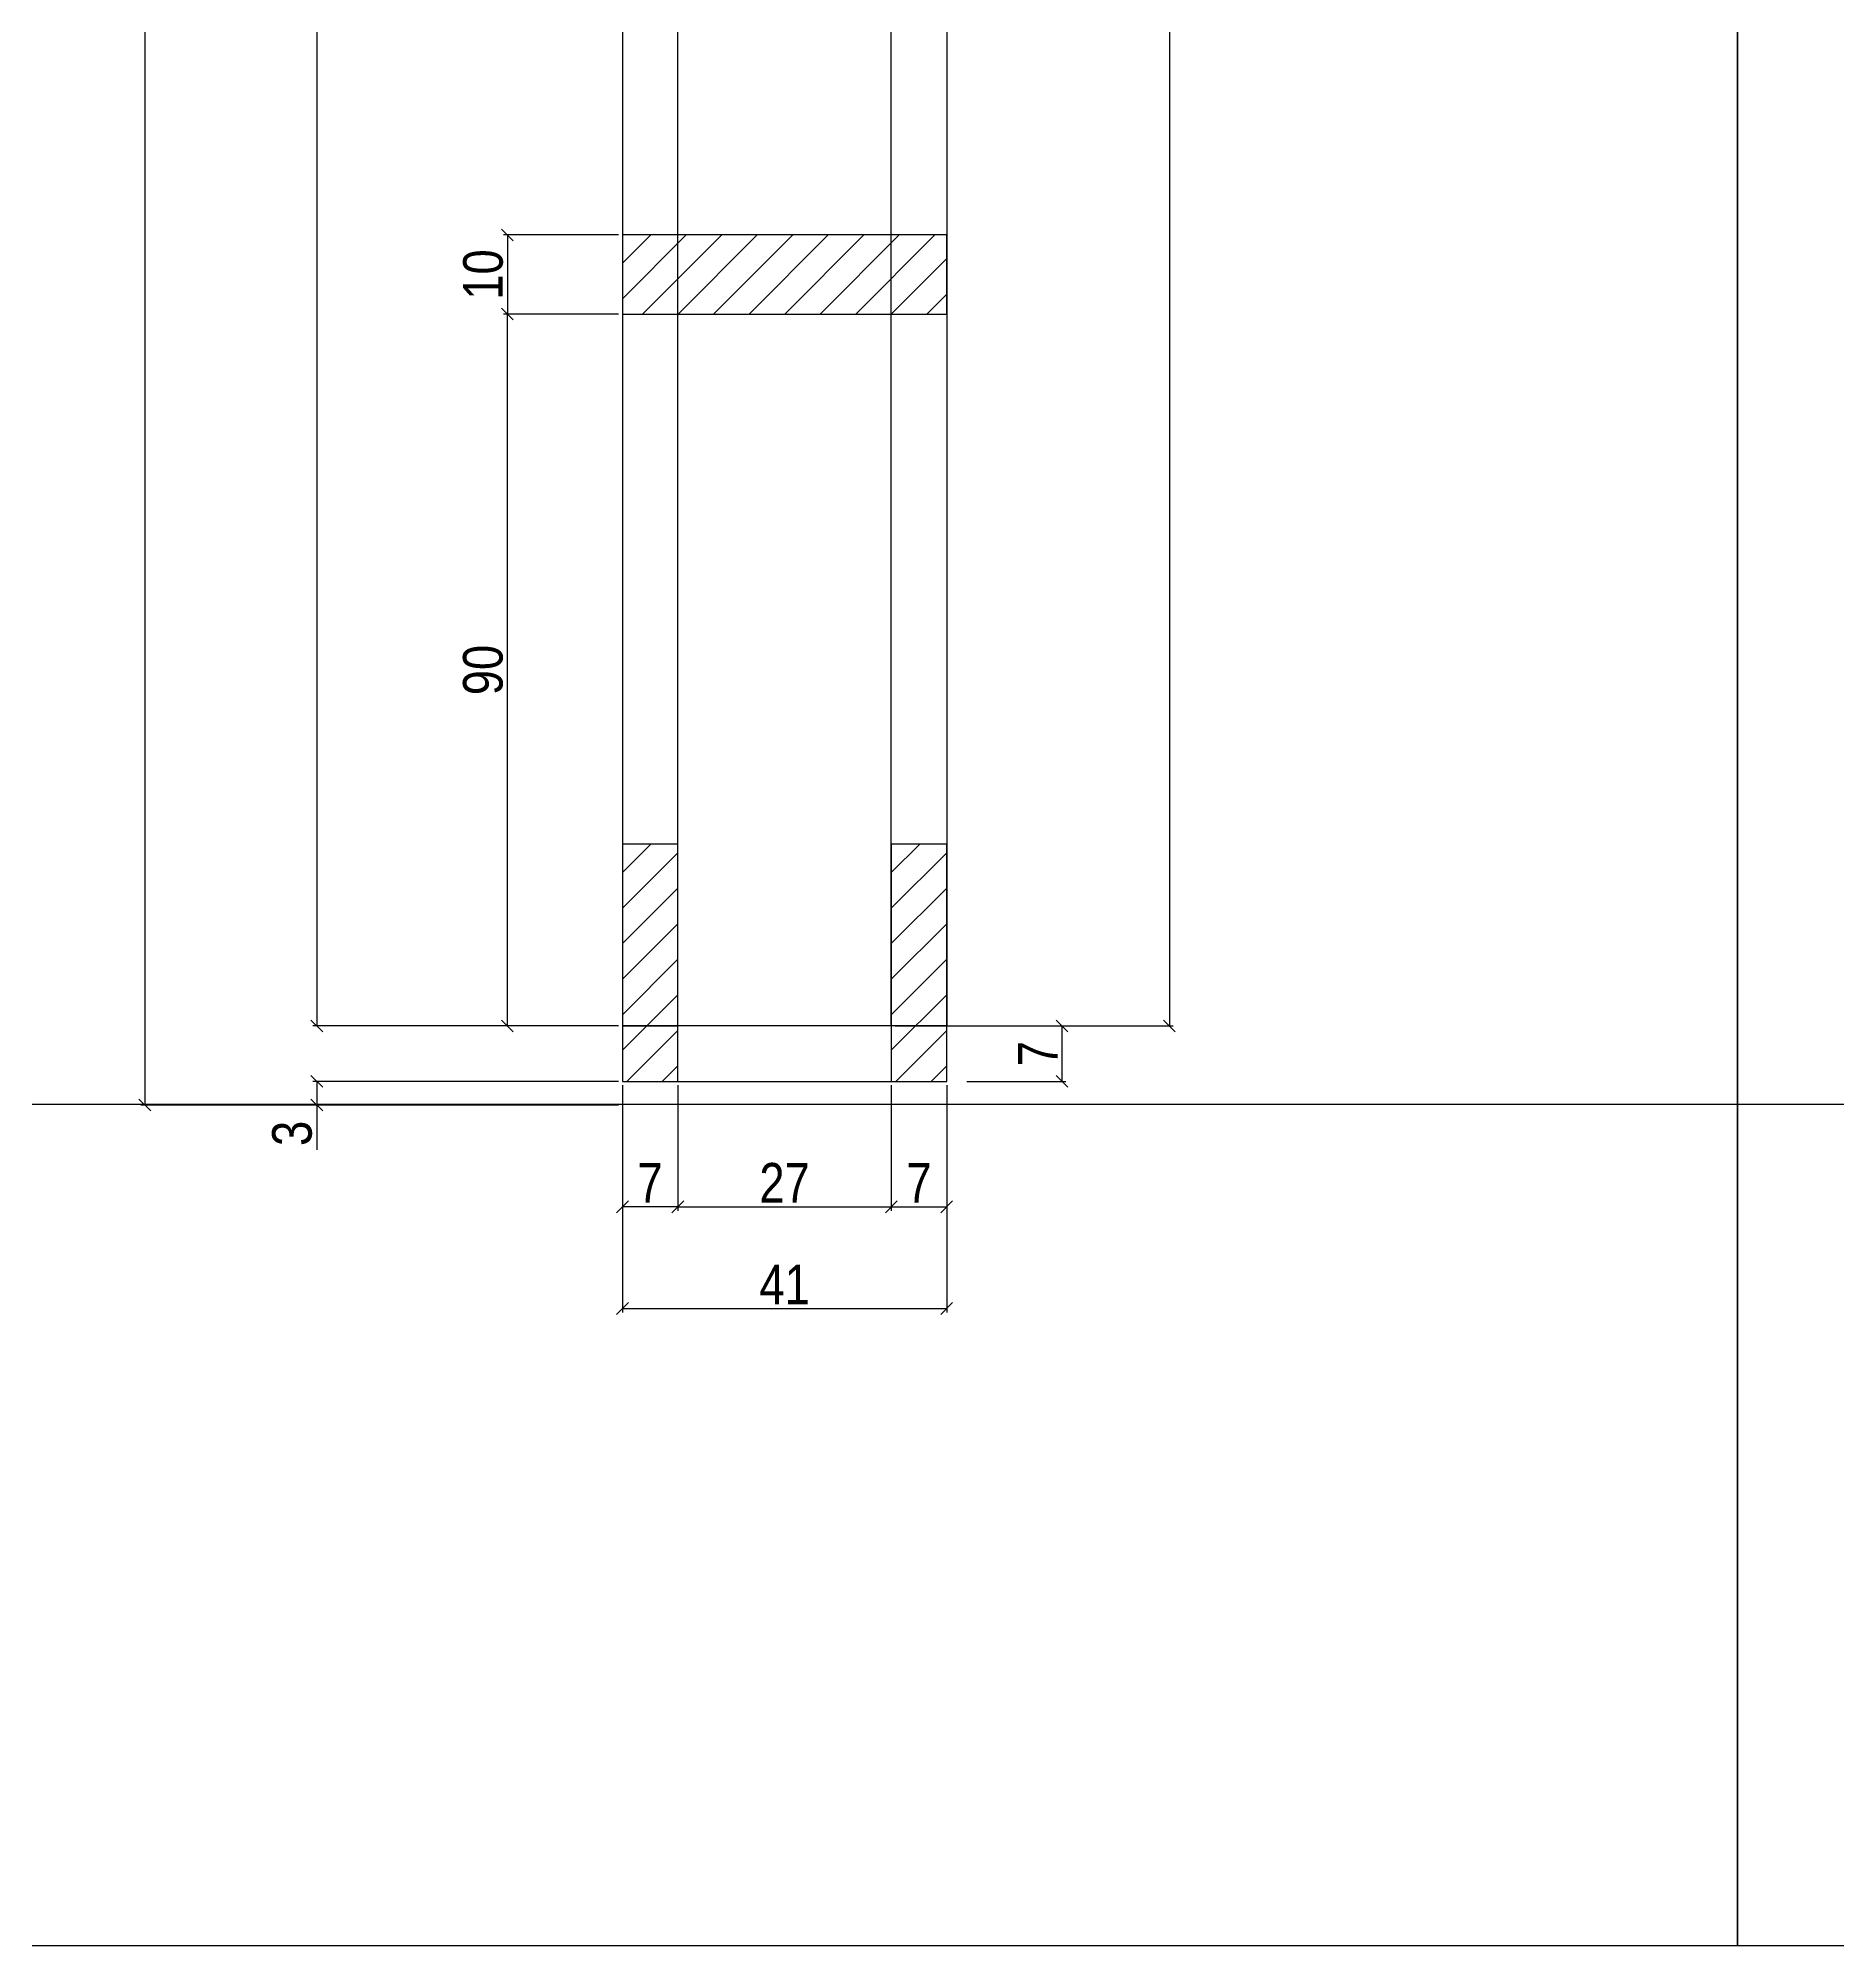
# Model space of a CAD drawing. Extents: x 17311 to 161354, y 153625 to 211469.
# Drawn here: x 19817.6 to 20272.7, y 206335.3 to 206817.7 of the extents above; entities that cross this region are included whole.
import ezdxf

# ---------------------------------------------------------------- set-up
doc = ezdxf.new("R2010")
doc.units = 0
doc.layers.get('0').update_dxf_attribs({"linetype": 'CONTINUOUS'})
doc.layers.get('DEFPOINTS').update_dxf_attribs({"linetype": 'CONTINUOUS'})
for name, color, linetype in [('8', 111, 'CONTINUOUS'), ('COTA', 241, 'CONTINUOUS'), ('detalhes', 4, 'CONTINUOUS'), ('TIRAS REESCORAMENTO', 252, 'CONTINUOUS'), ('VIGAS', 3, 'CONTINUOUS')]:
    doc.layers.add(name, color=color, linetype=linetype)
doc.styles.add('COTA TECNICA 2X', font='techl___.ttf', dxfattribs={"height": 10})
doc.dimstyles.new('SECAO', dxfattribs={"dimscale": 0.333333, "dimtxt": 5, "dimasz": 9, "dimexe": 3, "dimexo": 3, "dimgap": 3, "dimtad": 1, "dimdec": 1, "dimlfac": 0.5, "dimzin": 12, "dimdsep": 46, "dimtxsty": 'COTA TECNICA 2X', "dimblk1": 'OBLIQUE', "dimblk2": 'OBLIQUE', "dimsah": 1, "dimcen": 0.9, "dimclrd": 4, "dimclre": 4, "dimclrt": 240, "dimadec": 1, "dimazin": 3, "dimtfac": 1, "dimtdec": 1, "dimtmove": 0, "dimatfit": 3, "dimfxl": 1, "dimtolj": 1, "dimtzin": 12, "dimarcsym": 0})

# ---------------------------------------------------------------- blocks, each defined once
blk = doc.blocks.new('_Oblique')
at = {"color": 0, "linetype": 'ByBlock', "lineweight": -2}
blk.add_line((-0.5, -0.5), (0.5, 0.5), dxfattribs=at)
blk = doc.blocks.new('*D3017')
at = {"layer": 'DEFPOINTS', "color": 0, "transparency": 16777216}
for p in [(19965.36, 207130.02), (19888.07, 206567.92), (19965.36, 206567.92)]:
    blk.add_point(p, dxfattribs=at)
at = {"layer": 'detalhes', "color": 4, "lineweight": -2, "transparency": 16777216}
for p, q in [((19964.36, 207130.02), (19887.07, 207130.02)), ((19888.07, 207130.02), (19888.07, 206567.92)), ((19964.36, 206567.92), (19887.07, 206567.92))]:
    blk.add_line(p, q, dxfattribs=at)
at = {"layer": 'detalhes', "color": 4, "lineweight": -2, "transparency": 16777216, "xscale": 3, "yscale": 3, "zscale": 3}
for p, rotation in [((19888.07, 207130.02), 90), ((19888.07, 206567.92), 270)]:
    blk.add_blockref('_Oblique', p, dxfattribs=dict(at, rotation=rotation))
at = {"layer": 'detalhes', "color": 240, "transparency": 16777216, "insert": (19881.97, 206848.97), "char_height": 10, "attachment_point": 5, "rotation": 90, "style": 'COTA TECNICA 2X'}
blk.add_mtext('\\A1;281', dxfattribs=at)
blk = doc.blocks.new('*D3018')
at = {"layer": 'DEFPOINTS', "color": 0, "transparency": 16777216}
for p in [(19965.36, 206553.92), (20047.36, 206553.92), (20047.36, 206496.47)]:
    blk.add_point(p, dxfattribs=at)
at = {"layer": 'detalhes', "color": 4, "lineweight": -2, "transparency": 16777216}
for p, q in [((19965.36, 206552.92), (19965.36, 206495.47)), ((20047.36, 206552.92), (20047.36, 206495.47)), ((19965.36, 206496.47), (20047.36, 206496.47))]:
    blk.add_line(p, q, dxfattribs=at)
at = {"layer": 'detalhes', "color": 4, "lineweight": -2, "transparency": 16777216, "xscale": 3, "yscale": 3, "zscale": 3, "rotation": 180}
blk.add_blockref('_Oblique', (19965.36, 206496.47), dxfattribs=at)
at = {"layer": 'detalhes', "color": 4, "lineweight": -2, "transparency": 16777216, "xscale": 3, "yscale": 3, "zscale": 3}
blk.add_blockref('_Oblique', (20047.36, 206496.47), dxfattribs=at)
at = {"layer": 'detalhes', "color": 240, "transparency": 16777216, "insert": (20006.36, 206502.54), "char_height": 10, "attachment_point": 5, "style": 'COTA TECNICA 2X'}
blk.add_mtext('\\A1;41', dxfattribs=at)
blk = doc.blocks.new('*D3019')
at = {"layer": 'DEFPOINTS', "color": 0, "transparency": 16777216}
for p in [(19979.36, 206553.92), (20033.36, 206553.92), (20033.36, 206522.18)]:
    blk.add_point(p, dxfattribs=at)
at = {"layer": 'detalhes', "color": 4, "lineweight": -2, "transparency": 16777216}
for p, q in [((19979.36, 206552.92), (19979.36, 206521.18)), ((20033.36, 206552.92), (20033.36, 206521.18)), ((19979.36, 206522.18), (20033.36, 206522.18))]:
    blk.add_line(p, q, dxfattribs=at)
at = {"layer": 'detalhes', "color": 4, "lineweight": -2, "transparency": 16777216, "xscale": 3, "yscale": 3, "zscale": 3, "rotation": 180}
blk.add_blockref('_Oblique', (19979.36, 206522.18), dxfattribs=at)
at = {"layer": 'detalhes', "color": 4, "lineweight": -2, "transparency": 16777216, "xscale": 3, "yscale": 3, "zscale": 3}
blk.add_blockref('_Oblique', (20033.36, 206522.18), dxfattribs=at)
at = {"layer": 'detalhes', "color": 240, "transparency": 16777216, "insert": (20006.36, 206528.26), "char_height": 10, "attachment_point": 5, "style": 'COTA TECNICA 2X'}
blk.add_mtext('\\A1;27', dxfattribs=at)
blk = doc.blocks.new('*D3020')
at = {"layer": 'DEFPOINTS', "color": 0, "transparency": 16777216}
for p in [(20033.36, 206522.18), (20047.36, 206522.18), (20047.36, 206522.18)]:
    blk.add_point(p, dxfattribs=at)
at = {"layer": 'detalhes', "color": 4, "lineweight": -2, "transparency": 16777216}
blk.add_line((20033.36, 206522.18), (20047.36, 206522.18), dxfattribs=at)
at = {"layer": 'detalhes', "color": 4, "lineweight": -2, "transparency": 16777216, "xscale": 3, "yscale": 3, "zscale": 3, "rotation": 180}
blk.add_blockref('_Oblique', (20033.36, 206522.18), dxfattribs=at)
at = {"layer": 'detalhes', "color": 4, "lineweight": -2, "transparency": 16777216, "xscale": 3, "yscale": 3, "zscale": 3}
blk.add_blockref('_Oblique', (20047.36, 206522.18), dxfattribs=at)
at = {"layer": 'detalhes', "color": 240, "transparency": 16777216, "insert": (20040.36, 206528.26), "char_height": 10, "attachment_point": 5, "style": 'COTA TECNICA 2X'}
blk.add_mtext('\\A1;7', dxfattribs=at)
blk = doc.blocks.new('*D3021')
at = {"layer": 'DEFPOINTS', "color": 0, "transparency": 16777216}
for p in [(19965.36, 206522.18), (19965.36, 206522.18), (19979.36, 206522.18)]:
    blk.add_point(p, dxfattribs=at)
at = {"layer": 'detalhes', "color": 4, "lineweight": -2, "transparency": 16777216}
blk.add_line((19979.36, 206522.18), (19965.36, 206522.18), dxfattribs=at)
at = {"layer": 'detalhes', "color": 4, "lineweight": -2, "transparency": 16777216, "xscale": 3, "yscale": 3, "zscale": 3, "rotation": 180}
blk.add_blockref('_Oblique', (19965.36, 206522.18), dxfattribs=at)
at = {"layer": 'detalhes', "color": 4, "lineweight": -2, "transparency": 16777216, "xscale": 3, "yscale": 3, "zscale": 3}
blk.add_blockref('_Oblique', (19979.36, 206522.18), dxfattribs=at)
at = {"layer": 'detalhes', "color": 240, "transparency": 16777216, "insert": (19972.36, 206528.26), "char_height": 10, "attachment_point": 5, "style": 'COTA TECNICA 2X'}
blk.add_mtext('\\A1;7', dxfattribs=at)
blk = doc.blocks.new('*D3022')
at = {"layer": 'DEFPOINTS', "color": 0, "transparency": 16777216}
for p in [(19965.36, 206767.94), (19936.26, 206747.94), (19965.36, 206747.94)]:
    blk.add_point(p, dxfattribs=at)
at = {"layer": 'detalhes', "color": 4, "lineweight": -2, "transparency": 16777216}
for p, q in [((19964.36, 206767.94), (19935.26, 206767.94)), ((19936.26, 206767.94), (19936.26, 206747.94)), ((19964.36, 206747.94), (19935.26, 206747.94))]:
    blk.add_line(p, q, dxfattribs=at)
at = {"layer": 'detalhes', "color": 4, "lineweight": -2, "transparency": 16777216, "xscale": 3, "yscale": 3, "zscale": 3}
for p, rotation in [((19936.26, 206767.94), 90), ((19936.26, 206747.94), 270)]:
    blk.add_blockref('_Oblique', p, dxfattribs=dict(at, rotation=rotation))
at = {"layer": 'detalhes', "color": 240, "transparency": 16777216, "insert": (19930.16, 206757.94), "char_height": 10, "attachment_point": 5, "rotation": 90, "style": 'COTA TECNICA 2X'}
blk.add_mtext('\\A1;10', dxfattribs=at)
blk = doc.blocks.new('*D3025')
at = {"layer": 'DEFPOINTS', "color": 0, "transparency": 16777216}
for p in [(19979.36, 207160.02), (19844.57, 206547.92), (19965.36, 206547.92)]:
    blk.add_point(p, dxfattribs=at)
at = {"layer": 'detalhes', "color": 4, "lineweight": -2, "transparency": 16777216}
for p, q in [((19978.36, 207160.02), (19843.57, 207160.02)), ((19844.57, 207160.02), (19844.57, 206547.92)), ((19964.36, 206547.92), (19843.57, 206547.92))]:
    blk.add_line(p, q, dxfattribs=at)
at = {"layer": 'detalhes', "color": 4, "lineweight": -2, "transparency": 16777216, "xscale": 3, "yscale": 3, "zscale": 3}
for p, rotation in [((19844.57, 207160.02), 90), ((19844.57, 206547.92), 270)]:
    blk.add_blockref('_Oblique', p, dxfattribs=dict(at, rotation=rotation))
at = {"layer": 'detalhes', "color": 240, "transparency": 16777216, "insert": (19838.35, 206853.97), "char_height": 10, "attachment_point": 5, "rotation": 90, "style": 'COTA TECNICA 2X'}
blk.add_mtext('\\A1;306', dxfattribs=at)
blk = doc.blocks.new('*D3026')
at = {"layer": 'DEFPOINTS', "color": 0, "transparency": 16777216}
for p in [(19965.36, 206553.92), (19888.07, 206547.92), (19965.36, 206547.92)]:
    blk.add_point(p, dxfattribs=at)
at = {"layer": 'detalhes', "color": 4, "lineweight": -2, "transparency": 16777216}
for p, q in [((19964.36, 206553.92), (19887.07, 206553.92)), ((19888.07, 206553.92), (19888.07, 206547.92)), ((19964.36, 206547.92), (19887.07, 206547.92)), ((19888.07, 206547.92), (19888.07, 206536.59))]:
    blk.add_line(p, q, dxfattribs=at)
at = {"layer": 'detalhes', "color": 4, "lineweight": -2, "transparency": 16777216, "xscale": 3, "yscale": 3, "zscale": 3}
for p, rotation in [((19888.07, 206553.92), 90), ((19888.07, 206547.92), 270)]:
    blk.add_blockref('_Oblique', p, dxfattribs=dict(at, rotation=rotation))
at = {"layer": 'detalhes', "color": 240, "transparency": 16777216, "insert": (19881.85, 206540.76), "char_height": 10, "attachment_point": 5, "rotation": 90, "style": 'COTA TECNICA 2X'}
blk.add_mtext('\\A1;3', dxfattribs=at)
blk = doc.blocks.new('*D3029')
at = {"layer": 'DEFPOINTS', "color": 0, "transparency": 16777216}
for p in [(19936.26, 206747.94), (19965.36, 206747.94), (19964.36, 206567.92)]:
    blk.add_point(p, dxfattribs=at)
at = {"layer": 'detalhes', "color": 4, "lineweight": -2, "transparency": 16777216}
for p, q in [((19964.36, 206747.94), (19935.26, 206747.94)), ((19936.26, 206567.92), (19936.26, 206747.94)), ((19963.36, 206567.92), (19935.26, 206567.92))]:
    blk.add_line(p, q, dxfattribs=at)
at = {"layer": 'detalhes', "color": 4, "lineweight": -2, "transparency": 16777216, "xscale": 3, "yscale": 3, "zscale": 3}
for p, rotation in [((19936.26, 206747.94), 90), ((19936.26, 206567.92), 270)]:
    blk.add_blockref('_Oblique', p, dxfattribs=dict(at, rotation=rotation))
at = {"layer": 'detalhes', "color": 240, "transparency": 16777216, "insert": (19930.13, 206657.93), "char_height": 10, "attachment_point": 5, "rotation": 90, "style": 'COTA TECNICA 2X'}
blk.add_mtext('\\A1;90', dxfattribs=at)
blk = doc.blocks.new('*D3032')
at = {"layer": 'DEFPOINTS', "color": 0, "transparency": 16777216}
for p in [(20048.36, 207123.89), (20048.36, 206567.92), (20103.66, 206567.92)]:
    blk.add_point(p, dxfattribs=at)
at = {"layer": 'detalhes', "color": 4, "lineweight": -2, "transparency": 16777216}
for p, q in [((20049.36, 207123.89), (20104.66, 207123.89)), ((20103.66, 207123.89), (20103.66, 206567.92)), ((20049.36, 206567.92), (20104.66, 206567.92))]:
    blk.add_line(p, q, dxfattribs=at)
at = {"layer": 'detalhes', "color": 4, "lineweight": -2, "transparency": 16777216, "xscale": 3, "yscale": 3, "zscale": 3}
for p, rotation in [((20103.66, 207123.89), 90), ((20103.66, 206567.92), 270)]:
    blk.add_blockref('_Oblique', p, dxfattribs=dict(at, rotation=rotation))
at = {"layer": 'detalhes', "color": 240, "transparency": 16777216, "insert": (20097.56, 206845.91), "char_height": 10, "attachment_point": 5, "rotation": 90, "style": 'COTA TECNICA 2X'}
blk.add_mtext('\\A1;278', dxfattribs=at)
blk = doc.blocks.new('*D3033')
at = {"layer": 'DEFPOINTS', "color": 0, "transparency": 16777216}
for p in [(20033.36, 206567.92), (20051.42, 206553.92), (20076.51, 206553.92)]:
    blk.add_point(p, dxfattribs=at)
at = {"layer": 'detalhes', "color": 4, "lineweight": -2, "transparency": 16777216}
for p, q in [((20034.36, 206567.92), (20077.51, 206567.92)), ((20076.51, 206567.92), (20076.51, 206553.92)), ((20052.42, 206553.92), (20077.51, 206553.92))]:
    blk.add_line(p, q, dxfattribs=at)
at = {"layer": 'detalhes', "color": 4, "lineweight": -2, "transparency": 16777216, "xscale": 3, "yscale": 3, "zscale": 3}
for p, rotation in [((20076.51, 206567.92), 90), ((20076.51, 206553.92), 270)]:
    blk.add_blockref('_Oblique', p, dxfattribs=dict(at, rotation=rotation))
at = {"layer": 'detalhes', "color": 240, "transparency": 16777216, "insert": (20070.43, 206560.92), "char_height": 10, "attachment_point": 5, "rotation": 90, "style": 'COTA TECNICA 2X'}
blk.add_mtext('\\A1;7', dxfattribs=at)

msp = doc.modelspace()

# ---------------------------------------------------------------- hatches: boundary and pattern name
at = {"layer": 'COTA'}
h = msp.add_hatch(dxfattribs=at)
h.set_pattern_fill('ANSI31', color=256, scale=2, style=0)
h.set_pattern_definition([(45, (-3626.4916, 8646.643), (-4.49012806, 4.49012806), [])])
h.paths.add_polyline_path([(20047.36, 206767.94), (19965.36, 206767.94), (19965.36, 206747.94), (20047.36, 206747.94)])
h = msp.add_hatch(dxfattribs=at)
h.set_pattern_fill('ANSI31', color=256, scale=2, style=0)
h.set_pattern_definition([(45, (121.142, 200744.7326), (-4.490128, 4.490128), [])])
h.paths.add_polyline_path([(19965.36, 206553.92), (19979.36, 206553.92), (19979.36, 206613.92), (19965.36, 206613.92)])
h = msp.add_hatch(dxfattribs=at)
h.set_pattern_fill('ANSI31', color=256, scale=2, style=0)
h.set_pattern_definition([(45, (189.142, 200744.7326), (-4.490128, 4.490128), [])])
h.paths.add_polyline_path([(20033.36, 206553.92), (20047.36, 206553.92), (20047.36, 206613.92), (20033.36, 206613.92)])

# ---------------------------------------------------------------- linework, layer by layer
at = {"linetype": 'Continuous'}
for points in [[(19965.36, 206567.92), (19979.36, 206567.92), (19979.36, 207130.02), (19965.36, 207130.02)], [(20047.36, 206567.92), (20033.36, 206567.92), (20033.36, 207123.89), (20047.36, 207123.89)], [(19965.36, 206553.92), (19979.36, 206553.92), (19979.36, 206613.92), (19965.36, 206613.92)], [(20033.36, 206553.92), (20047.36, 206553.92), (20047.36, 206613.92), (20033.36, 206613.92)]]:
    msp.add_lwpolyline(points, close=True, dxfattribs=at)
for points in [[(19965.36, 206747.94), (20047.36, 206747.94), (20047.36, 206767.94), (19965.36, 206767.94), (19965.36, 206747.94)], [(19987.36, 206553.92), (20047.36, 206553.92), (20047.36, 206567.92), (19965.36, 206567.92), (19965.36, 206553.92), (19987.36, 206553.92)]]:
    msp.add_lwpolyline(points, dxfattribs=at)
at = {"layer": '8', "color": 5, "linetype": 'Continuous'}
msp.add_lwpolyline([(20247.34, 206335.31), (19650.53, 206335.31), (19650.53, 207300.1), (20247.34, 207300.1)], close=True, dxfattribs=at)
at = {"layer": 'TIRAS REESCORAMENTO', "linetype": 'ByBlock'}
msp.add_line((22634.59, 206548.02), (17860.1, 206548.02), dxfattribs=at)
at = {"layer": 'VIGAS', "color": 5}
msp.add_lwpolyline([(20844.16, 206335.31), (20247.34, 206335.31), (20247.34, 207300.1), (20844.16, 207300.1)], close=True, dxfattribs=at)

# ---------------------------------------------------------------- dimensions: what is measured, and where the dimension line sits
at = {"layer": 'detalhes', "color": 3}
for base, p1, p2, picture, middle in [((19844.5658, 206547.9232), (19979.3602, 207160.0163), (19965.3602, 206547.9232), '*D3025', (19838.3465, 206853.9698)), ((19888.0692, 206567.9232), (19965.3602, 207130.0163), (19965.3602, 206567.9232), '*D3017', (19881.9742, 206848.9698)), ((20103.66, 206567.92), (20048.36, 207123.89), (20048.36, 206567.92), '*D3032', (20097.56, 206845.91)), ((19936.26, 206747.94), (19965.36, 206767.94), (19965.36, 206747.94), '*D3022', (19930.16, 206757.94)), ((19936.26, 206747.94), (19964.36, 206567.92), (19965.36, 206747.94), '*D3029', (19930.13, 206657.93)), ((20076.51, 206553.92), (20033.36, 206567.92), (20051.42, 206553.92), '*D3033', (20070.43, 206560.92)), ((19888.07, 206547.92), (19965.36, 206553.92), (19965.36, 206547.92), '*D3026', (19881.85, 206540.76))]:
    dim = msp.add_linear_dim(base=base, p1=p1, p2=p2, angle=90, dimstyle='SECAO', dxfattribs=at)
    dim.commit()
    dim.dimension.update_dxf_attribs({"geometry": picture, "text_midpoint": middle})
for base, p1, p2, picture, middle in [((20047.36, 206496.47), (19965.36, 206553.92), (20047.36, 206553.92), '*D3018', (20006.36, 206496.47)), ((20033.36, 206522.18), (19979.36, 206553.92), (20033.36, 206553.92), '*D3019', (20006.36, 206522.18)), ((20047.36, 206522.18), (20033.36, 206522.18), (20047.36, 206522.18), '*D3020', (20040.36, 206522.18))]:
    dim = msp.add_linear_dim(base=base, p1=p1, p2=p2, dimstyle='SECAO', dxfattribs=at)
    dim.commit()
    dim.dimension.update_dxf_attribs({"geometry": picture, "text_midpoint": middle, "dimtype": 160})
dim = msp.add_linear_dim(base=(19965.36, 206522.18), p1=(19979.36, 206522.18), p2=(19965.36, 206522.18), dimstyle='SECAO', dxfattribs=at)
dim.commit()
dim.dimension.update_dxf_attribs({"geometry": '*D3021', "text_midpoint": (19972.36, 206528.26)})

doc.saveas('drawing.dxf')
